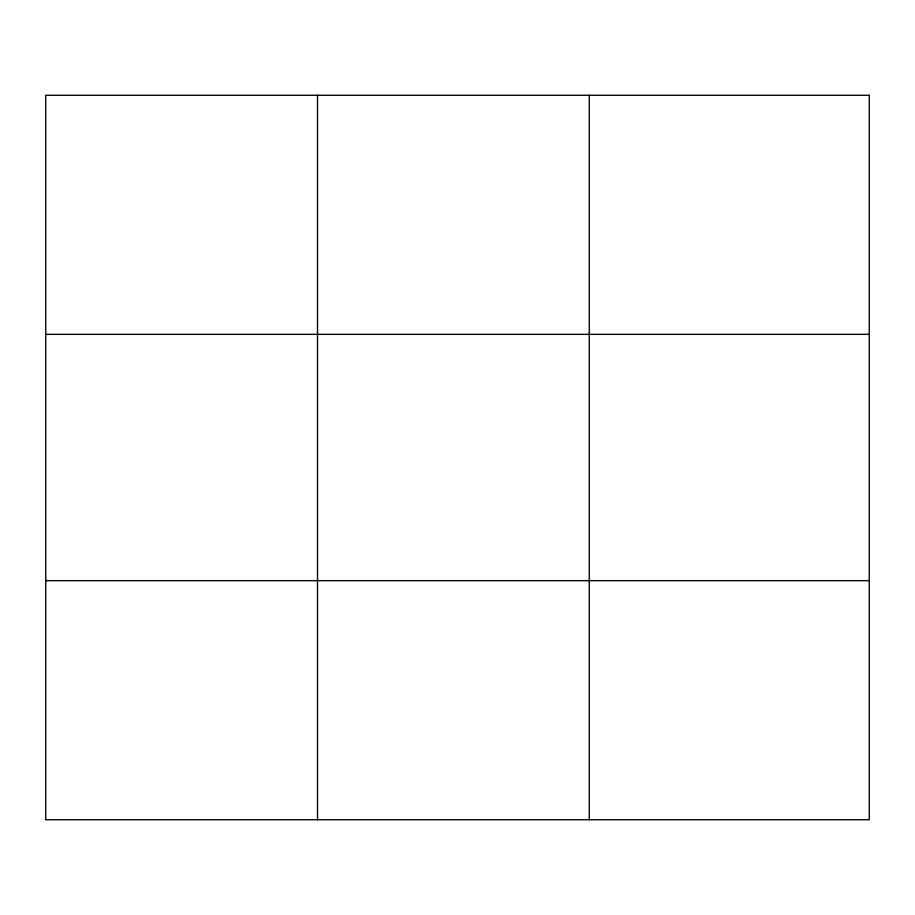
<?xml version="1.0" encoding="UTF-8"?>
<svg xmlns="http://www.w3.org/2000/svg" width="915" height="915" viewBox="0 0 915 915"><rect width="100%" height="100%" fill="white"/><g stroke="black" fill="none" stroke-linecap="round" stroke-linejoin="round"><path stroke-width="1.37" d="M317.505 819.726L317.505 95.274M589.26 819.726L589.26 95.274M45.75 334.341L869.25 334.341M45.75 580.659L869.25 580.659M869.25 95.274L869.25 819.726L45.75 819.726L45.75 95.274L869.25 95.274"/></g></svg>
